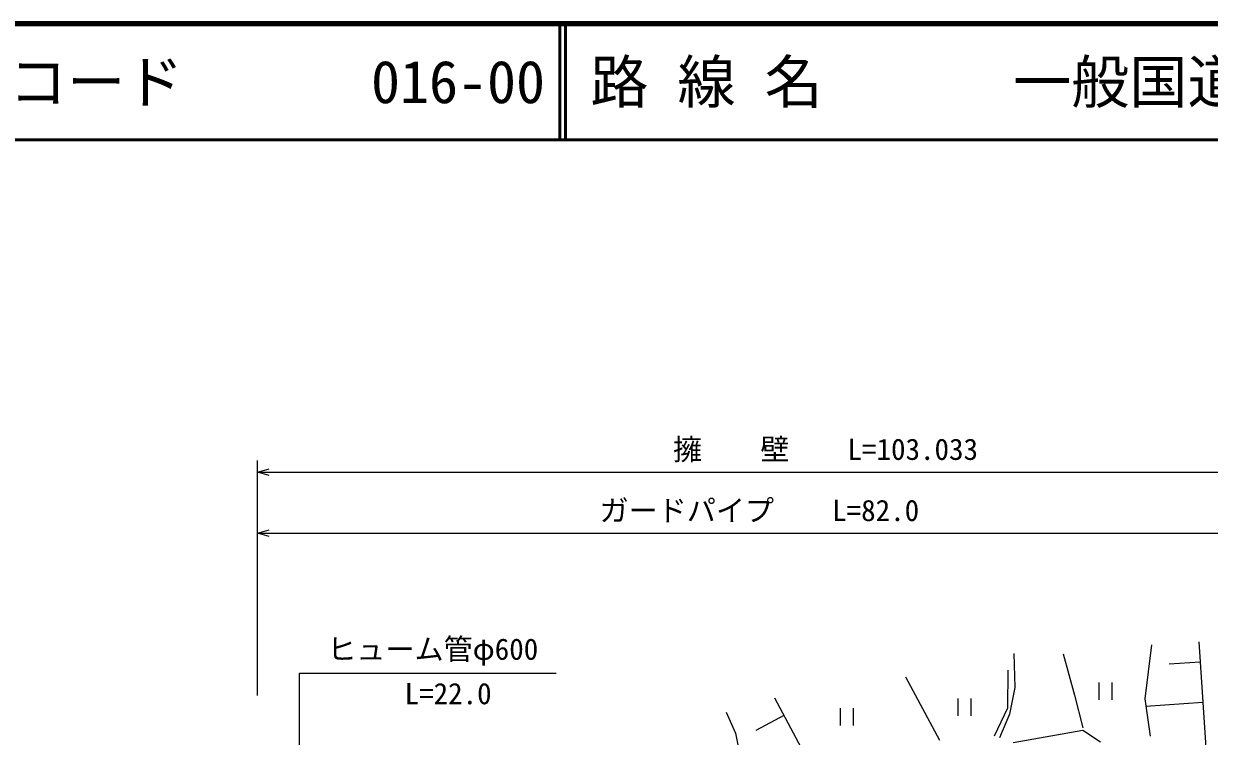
# Model space of a CAD drawing. Units: millimetres, scale not verified. Extents: x 40000 to 680000, y 20000 to 380000.
# Drawn here: x 131650 to 233614, y 318716 to 380000 of the extents above; entities that cross this region are included whole.
import ezdxf
from ezdxf.enums import TextEntityAlignment as Align

# ---------------------------------------------------------------- set-up
doc = ezdxf.new("R2010")
doc.units = ezdxf.units.MM
doc.header["$LTSCALE"] = 1000
for name, color, linetype, lineweight in [('M-BGD', 7, 'Continuous', 25), ('M-STR-HTXT', 7, 'Continuous', 13), ('M-TTL', 2, 'Continuous', 140), ('M-TTL-LINE', 7, 'Continuous', 50)]:
    doc.layers.add(name, color=color, linetype=linetype, lineweight=lineweight)
doc.layers.add('M-TTL-TXT', color=7, linetype='Continuous')
doc.styles.add('ＭＳ ゴシック', font='')
doc.styles.get('ＭＳ ゴシック').set_extended_font_data('MS Gothic')

msp = doc.modelspace()

# ---------------------------------------------------------------- linework, layer by layer
at = {"layer": 'M-BGD'}
for p, q in [((228631, 326577), (228076, 321952)), ((232700, 326835), (233403, 316403)), ((216792, 325837), (216903, 322914)), ((232817, 325097), (230177, 324919)), ((207474, 323840), (210404, 318379)), ((224114, 323352), (224114, 321852)), ((225265, 321852), (225265, 323352)), ((216903, 322914), (216422, 320620)), ((196218, 322030), (199559, 315754)), ((211981, 321965), (211981, 320465)), ((213132, 320465), (213132, 321965)), ((228076, 321952), (228520, 318734)), ((233052, 321619), (228167, 321290)), ((192069, 320794), (192863, 318985)), ((197034, 320496), (194609, 319205)), ((201859, 321133), (201859, 319633)), ((203010, 319633), (203010, 321133)), ((216422, 320620), (215572, 318586)), ((216740, 318181), (222737, 319240)), ((222737, 319240), (224266, 318240)), ((192863, 318985), (193624, 315228))]:
    msp.add_line(p, q, dxfattribs=at)
for points in [[(221047, 325800), (222009, 322248), (222749, 319437)], [(216302, 324414), (216258, 321147), (215110, 318720)]]:
    msp.add_lwpolyline(points, dxfattribs=at)
at = {"layer": 'M-STR-HTXT'}
for p, q in [((151747, 322232), (151747, 342435)), ((151747, 341435), (249380, 341435)), ((151747, 336177), (237984, 336177)), ((155379, 324138), (177445, 324138)), ((155379, 301921), (155379, 324138))]:
    msp.add_line(p, q, dxfattribs=at)
for points in [[(152747, 341147), (151747, 341435), (152747, 341720)], [(152747, 335890), (151747, 336177), (152747, 336462)]]:
    msp.add_lwpolyline(points, dxfattribs=at)
at = {"layer": 'M-TTL'}
msp.add_line((680000, 380000), (40000, 380000), dxfattribs=at)
at = {"layer": 'M-TTL-LINE'}
for p, q in [((177750, 380000), (177750, 370000)), ((178250, 380000), (178250, 370000)), ((40000, 370000), (680000, 370000))]:
    msp.add_line(p, q, dxfattribs=at)

# ---------------------------------------------------------------- texts
at = {"layer": 'M-STR-HTXT', "style": 'ＭＳ ゴシック'}
for s, p in [('擁\u3000\u3000壁\u3000\u3000L=103.033', (187501, 341935)), ('ガードパイプ\u3000\u3000L=82.0', (181178, 336677)), ('ヒューム管φ600', (157764, 324746)), ('L=22.0', (164410, 320922))]:
    msp.add_text(s, height=1833, dxfattribs=at).set_placement(p, align=Align.BOTTOM_LEFT)
at = {"layer": 'M-TTL-TXT', "style": 'ＭＳ ゴシック'}
for s, p in [('路 線 名', (180380, 375000)), ('一般国道437号', (216734, 375000)), ('図面コード', (120380, 375000)), ('016-00', (161521, 375000))]:
    msp.add_text(s, height=3666, dxfattribs=at).set_placement(p, align=Align.MIDDLE_LEFT)

doc.saveas('drawing.dxf')
